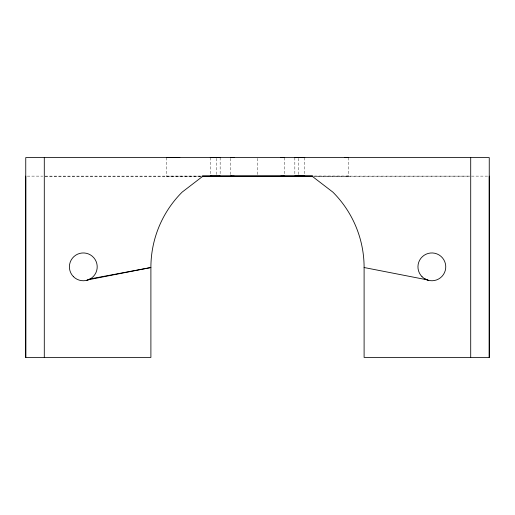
<?xml version="1.0" encoding="UTF-8"?>
<svg xmlns="http://www.w3.org/2000/svg" width="515" height="515" viewBox="0 0 515 515"><rect width="100%" height="100%" fill="white"/><g stroke="black" fill="none" stroke-linecap="round" stroke-linejoin="round"><path stroke-width="0.39" stroke-dasharray="2.58 1.93" d="M166.39 157.59L166.39 176.13L200.232 176.111M348.603 157.577L348.61 176.078L345.005 176.085M314.768 176.078L348.61 176.078M27.295 176.13L42.745 176.13M45.095 176.13L201.178 176.13M313.822 176.13L469.905 176.13L314.536 176.22M471.483 176.13L487.705 176.13M45.095 176.381L201.172 176.291M166.39 176.13L167.311 176.136M304.771 157.564L304.777 175.332M298.436 158.33L298.443 175.325M294.838 157.596L294.844 175.287M284.377 157.59L284.383 175.357M257.494 158.363L257.5 175.357M230.611 158.382L230.617 175.377M220.156 157.577L220.156 175.345M216.551 158.356L216.558 175.351M210.217 157.59L210.223 175.357"/><path stroke-width="0.77" d="M489.25 176.13L489.25 357.442L364.105 357.442L364.105 267.523A106.605 106.605 0 0 0 332.883 192.14L312.135 176.227L202.781 176.291L182.117 192.14A106.605 106.605 0 0 0 150.895 267.523L150.895 357.442L25.75 357.442L25.75 176.13M86.906 280.282L90.26 278.892L150.895 267.523L87.962 279.845M298.436 157.558L294.838 157.596L304.771 157.564L298.436 157.558L302.711 157.596M167.304 157.59L166.39 157.59L179.832 157.584M211.826 157.59L210.217 157.59L220.156 157.577L219.236 157.577M231.525 157.609L230.611 157.609L234.216 157.603M283.462 157.596L284.377 157.59L280.778 157.596M211.832 176.13L210.223 176.13L220.156 176.117L219.242 176.117M231.531 176.149L230.617 176.149L234.222 176.143M283.469 176.136L284.383 176.13L280.784 176.136M295.758 176.091L294.844 176.091L304.777 176.104L303.168 176.098M202.395 176.111L312.605 176.078M201.983 176.13L313.017 176.13M364.105 267.523L427.212 279.845M424.907 278.892L428.261 280.282M489.25 357.442L489.25 157.59L25.75 157.59L25.75 357.442M470.71 157.59L470.71 357.442M44.29 157.59L44.29 357.442M348.603 157.577L344.998 157.584L348.603 157.577M73.471 276.684A13.905 13.905 0 0 0 96.736 270.446A13.905 13.905 0 0 0 79.709 253.419A13.905 13.905 0 0 0 73.471 276.684M422.023 276.684A13.905 13.905 0 0 0 445.288 270.446A13.905 13.905 0 0 0 428.261 253.419A13.905 13.905 0 0 0 422.023 276.684"/></g></svg>
